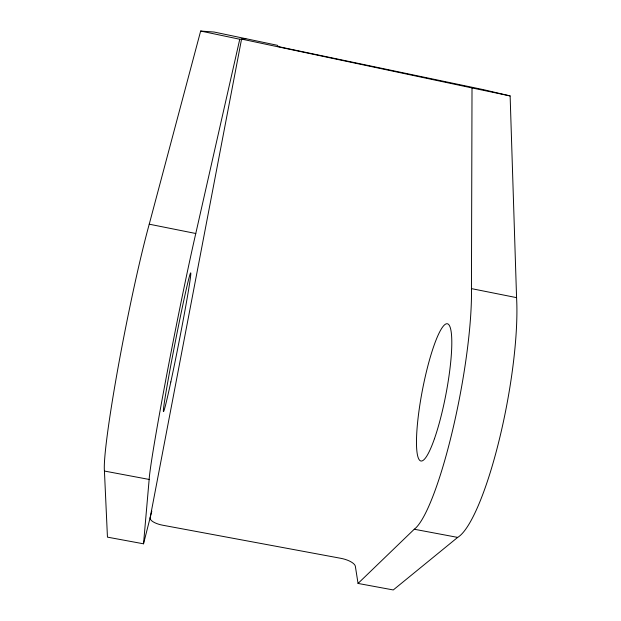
<?xml version="1.0" encoding="UTF-8"?>
<svg xmlns="http://www.w3.org/2000/svg" width="621" height="621" viewBox="0 0 621 621"><rect width="100%" height="100%" fill="white"/><g stroke="black" fill="none" stroke-linecap="round" stroke-linejoin="round"><path stroke-width="0.93" d="M358.045 583.437L414.254 529.239A140.346 24.079 -79.1 0 0 452.398 431.106A140.346 24.079 -79.1 0 0 471.448 288.618L472.014 87.941L241.569 39.084L150.158 517.658A13.996 5.084 10.2 0 0 162.795 525.234L340.844 558.318A14.159 5.209 13.5 0 1 355.352 566.298L358.045 583.437L393.279 589.95L457.669 537.398A140.059 28.566 -79.2 0 0 499.168 440.134A140.059 28.566 -79.2 0 0 516.571 297.638L510.128 95.929L483.65 89.696L284.239 47.856L278.192 46.513L277.494 45.325L214.082 32.028L200.653 31.05L149.242 224.189A142.388 8.446 -78.9 0 0 118.231 366.615A142.388 8.446 -78.9 0 0 104.429 471.044L107.449 537.142L143.529 543.81L151.819 511.091M143.529 543.81L149.156 479.443A142.093 3.695 -78.9 0 1 166.521 375.93A142.093 3.695 -78.9 0 1 195.778 233.496L239.76 39.247L245.831 38.688M104.429 471.044L149.156 479.443M414.254 529.239L457.669 537.398M149.242 224.189L195.778 233.496M471.448 288.618L516.571 297.638M200.653 31.05L239.76 39.247M472.014 87.941L510.128 95.929M170.829 381.946A70.747 1.832 -78.9 0 0 190.794 273.162A70.747 1.832 -78.9 0 0 169.58 371.909A70.747 1.832 -78.9 0 0 170.829 381.946M434.444 438.737A69.878 11.939 -79.1 0 0 449.27 325.326A69.878 11.939 -79.1 0 0 418.694 413.027A69.878 11.939 -79.1 0 0 434.444 438.737"/></g></svg>
